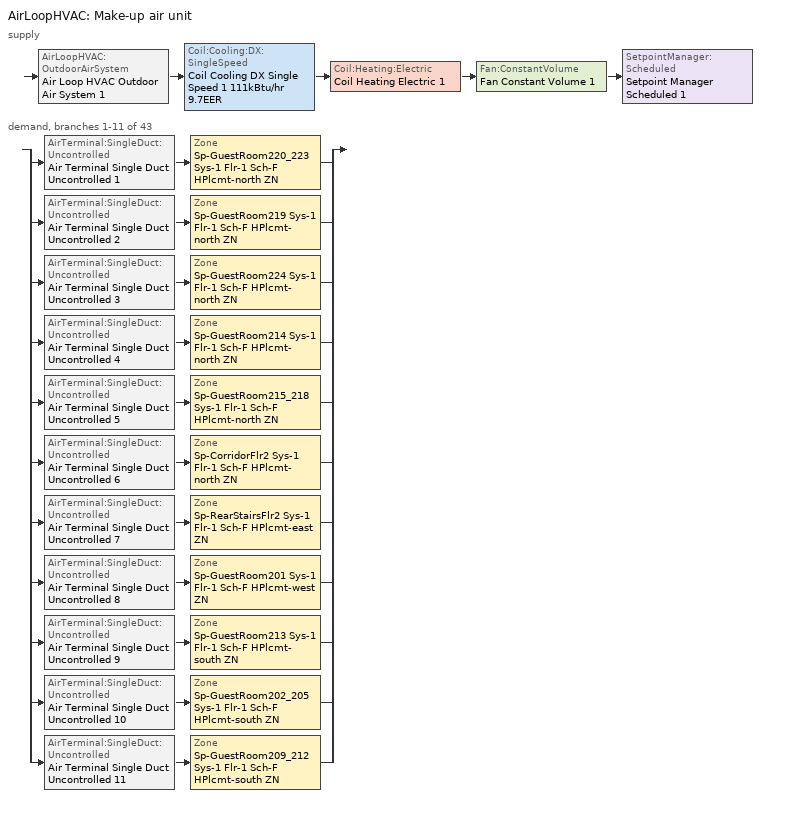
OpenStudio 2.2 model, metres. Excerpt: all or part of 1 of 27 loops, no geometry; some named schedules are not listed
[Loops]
AirLoopHVAC 'Make-up air unit'
 supply: AirLoopHVAC:OutdoorAirSystem 'Air Loop HVAC Outdoor Air System 1' > Coil:Cooling:DX:SingleSpeed 'Coil Cooling DX Single Speed 1 111kBtu/hr 9.7EER' > Coil:Heating:Electric 'Coil Heating Electric 1' > Fan:ConstantVolume 'Fan Constant Volume 1' > SetpointManager:Scheduled 'Setpoint Manager Scheduled 1'
 demand, branches 1-11 of 43: split
  | AirTerminal:SingleDuct:Uncontrolled 'Air Terminal Single Duct Uncontrolled 1' > Zone 'Sp-GuestRoom220_223 Sys-1 Flr-1 Sch-F HPlcmt-north ZN'
  | AirTerminal:SingleDuct:Uncontrolled 'Air Terminal Single Duct Uncontrolled 2' > Zone 'Sp-GuestRoom219 Sys-1 Flr-1 Sch-F HPlcmt-north ZN'
  | AirTerminal:SingleDuct:Uncontrolled 'Air Terminal Single Duct Uncontrolled 3' > Zone 'Sp-GuestRoom224 Sys-1 Flr-1 Sch-F HPlcmt-north ZN'
  | AirTerminal:SingleDuct:Uncontrolled 'Air Terminal Single Duct Uncontrolled 4' > Zone 'Sp-GuestRoom214 Sys-1 Flr-1 Sch-F HPlcmt-north ZN'
  | AirTerminal:SingleDuct:Uncontrolled 'Air Terminal Single Duct Uncontrolled 5' > Zone 'Sp-GuestRoom215_218 Sys-1 Flr-1 Sch-F HPlcmt-north ZN'
  | AirTerminal:SingleDuct:Uncontrolled 'Air Terminal Single Duct Uncontrolled 6' > Zone 'Sp-CorridorFlr2 Sys-1 Flr-1 Sch-F HPlcmt-north ZN'
  | AirTerminal:SingleDuct:Uncontrolled 'Air Terminal Single Duct Uncontrolled 7' > Zone 'Sp-RearStairsFlr2 Sys-1 Flr-1 Sch-F HPlcmt-east ZN'
  | AirTerminal:SingleDuct:Uncontrolled 'Air Terminal Single Duct Uncontrolled 8' > Zone 'Sp-GuestRoom201 Sys-1 Flr-1 Sch-F HPlcmt-west ZN'
  | AirTerminal:SingleDuct:Uncontrolled 'Air Terminal Single Duct Uncontrolled 9' > Zone 'Sp-GuestRoom213 Sys-1 Flr-1 Sch-F HPlcmt-south ZN'
  | AirTerminal:SingleDuct:Uncontrolled 'Air Terminal Single Duct Uncontrolled 10' > Zone 'Sp-GuestRoom202_205 Sys-1 Flr-1 Sch-F HPlcmt-south ZN'
  | AirTerminal:SingleDuct:Uncontrolled 'Air Terminal Single Duct Uncontrolled 11' > Zone 'Sp-GuestRoom209_212 Sys-1 Flr-1 Sch-F HPlcmt-south ZN'
[Sizing:Zone] Zone Cooling Design Supply Air Temperature Input Method=SupplyAirTemperature; Zone Cooling Design Supply Air Temperature {C}=13; Zone Cooling Design Supply Air Temperature Difference {deltaC}=11.11; Zone Heating Design Supply Air Temperature Input Method=SupplyAirTemperature; Zone Heating Design Supply Air Temperature {C}=43; Zone Heating Design Supply Air Temperature Difference {deltaC}=11.11; Zone Cooling Design Supply Air Humidity Ratio {kg-H2O/kg-air}=0.0085; Zone Heating Design Supply Air Humidity Ratio {kg-H2O/kg-air}=0.008; Zone Heating Sizing Factor=1.3; Zone Cooling Sizing Factor=1.1; Cooling Design Air Flow Method=DesignDay; Heating Design Air Flow Method=DesignDay; Account for Dedicated Outdoor Air System=No; Dedicated Outdoor Air System Control Strategy=NeutralSupplyAir; Dedicated Outdoor Air Low Setpoint Temperature for Design {C}=autosize; Dedicated Outdoor Air High Setpoint Temperature for Design {C}=autosize
Sp-GuestRoom220_223 Sys-1 Flr-1 Sch-F HPlcmt-north ZN; Sp-GuestRoom219 Sys-1 Flr-1 Sch-F HPlcmt-north ZN; Sp-GuestRoom224 Sys-1 Flr-1 Sch-F HPlcmt-north ZN; Sp-GuestRoom214 Sys-1 Flr-1 Sch-F HPlcmt-north ZN; Sp-GuestRoom215_218 Sys-1 Flr-1 Sch-F HPlcmt-north ZN; Sp-CorridorFlr2 Sys-1 Flr-1 Sch-F HPlcmt-north ZN; Sp-RearStairsFlr2 Sys-1 Flr-1 Sch-F HPlcmt-east ZN; Sp-GuestRoom201 Sys-1 Flr-1 Sch-F HPlcmt-west ZN; Sp-GuestRoom213 Sys-1 Flr-1 Sch-F HPlcmt-south ZN; Sp-GuestRoom202_205 Sys-1 Flr-1 Sch-F HPlcmt-south ZN; Sp-GuestRoom209_212 Sys-1 Flr-1 Sch-F HPlcmt-south ZN
[Zone equipment]
Sp-GuestRoom220_223 Sys-1 Flr-1 Sch-F HPlcmt-north ZN: Sp-GuestRoom220_223 Sys-1 Flr-1 Sch-F HPlcmt-north ZN PTAC, Zone HVAC Baseboard Convective Electric 1, Air Terminal Single Duct Uncontrolled 1
Sp-GuestRoom219 Sys-1 Flr-1 Sch-F HPlcmt-north ZN: Sp-GuestRoom219 Sys-1 Flr-1 Sch-F HPlcmt-north ZN PTAC, Zone HVAC Baseboard Convective Electric 2, Air Terminal Single Duct Uncontrolled 2
Sp-GuestRoom224 Sys-1 Flr-1 Sch-F HPlcmt-north ZN: Sp-GuestRoom224 Sys-1 Flr-1 Sch-F HPlcmt-north ZN PTAC, Zone HVAC Baseboard Convective Electric 3, Air Terminal Single Duct Uncontrolled 3
Sp-GuestRoom214 Sys-1 Flr-1 Sch-F HPlcmt-north ZN: Sp-GuestRoom214 Sys-1 Flr-1 Sch-F HPlcmt-north ZN PTAC, Zone HVAC Baseboard Convective Electric 4, Air Terminal Single Duct Uncontrolled 4
Sp-GuestRoom215_218 Sys-1 Flr-1 Sch-F HPlcmt-north ZN: Sp-GuestRoom215_218 Sys-1 Flr-1 Sch-F HPlcmt-north ZN PTAC, Zone HVAC Baseboard Convective Electric 5, Air Terminal Single Duct Uncontrolled 5
Sp-CorridorFlr2 Sys-1 Flr-1 Sch-F HPlcmt-north ZN: Sp-CorridorFlr2 Sys-1 Flr-1 Sch-F HPlcmt-north ZN PTAC, Zone HVAC Baseboard Convective Electric 6, Air Terminal Single Duct Uncontrolled 6
Sp-RearStairsFlr2 Sys-1 Flr-1 Sch-F HPlcmt-east ZN: Sp-RearStairsFlr2 Sys-1 Flr-1 Sch-F HPlcmt-east ZN PTAC, Zone HVAC Baseboard Convective Electric 7, Air Terminal Single Duct Uncontrolled 7
Sp-GuestRoom201 Sys-1 Flr-1 Sch-F HPlcmt-west ZN: Sp-GuestRoom201 Sys-1 Flr-1 Sch-F HPlcmt-west ZN PTAC, Zone HVAC Baseboard Convective Electric 8, Air Terminal Single Duct Uncontrolled 8
Sp-GuestRoom213 Sys-1 Flr-1 Sch-F HPlcmt-south ZN: Sp-GuestRoom213 Sys-1 Flr-1 Sch-F HPlcmt-south ZN PTAC, Zone HVAC Baseboard Convective Electric 9, Air Terminal Single Duct Uncontrolled 9
Sp-GuestRoom202_205 Sys-1 Flr-1 Sch-F HPlcmt-south ZN: Sp-GuestRoom202_205 Sys-1 Flr-1 Sch-F HPlcmt-south ZN PTAC, Zone HVAC Baseboard Convective Electric 10, Air Terminal Single Duct Uncontrolled 10
Sp-GuestRoom209_212 Sys-1 Flr-1 Sch-F HPlcmt-south ZN: Sp-GuestRoom209_212 Sys-1 Flr-1 Sch-F HPlcmt-south ZN PTAC, Zone HVAC Baseboard Convective Electric 11, Air Terminal Single Duct Uncontrolled 11
[AirLoopHVAC]
Make-up air unit: Availability Schedule=Make-up air unit Occ Sch; Availability Manager=Availability Manager Night Cycle 1; Design Supply Air Flow Rate {m3/s}=AutoSize
[Sizing:System]
Make-up air unit: Type of Load to Size On=VentilationRequirement; Design Outdoor Air Flow Rate {m3/s}=Autosize; Minimum System Air Flow Ratio=1; Preheat Design Temperature {C}=7; Preheat Design Humidity Ratio {kg-H2O/kg-Air}=0.008; Precool Design Temperature {C}=13; Precool Design Humidity Ratio {kg-H2O/kg-Air}=0.008; Central Cooling Design Supply Air Temperature {C}=13; Central Heating Design Supply Air Temperature {C}=43; Sizing Option=NonCoincident; 100% Outdoor Air in Cooling=Yes; 100% Outdoor Air in Heating=Yes; Central Cooling Design Supply Air Humidity Ratio {kg-H2O/kg-Air}=0.0085; Central Heating Design Supply Air Humidity Ratio {kg-H2O/kg-Air}=0.008; Cooling Design Air Flow Method=DesignDay; Cooling Design Air Flow Rate {m3/s}=0; Heating Design Air Flow Method=DesignDay; Heating Design Air Flow Rate {m3/s}=0; System Outdoor Air Method=ZoneSum; Zone Maximum Outdoor Air Fraction=1; Cooling Supply Air Flow Rate Per Floor Area {m3/s-m2}=0.00996765; Cooling Fraction of Autosized Cooling Supply Air Flow Rate=1; Cooling Supply Air Flow Rate Per Unit Cooling Capacity {m3/s-W}=3.94755e-05; Heating Supply Air Flow Rate Per Floor Area {m3/s-m2}=0.00996765; Heating Fraction of Autosized Heating Supply Air Flow Rate=1; Heating Fraction of Autosized Cooling Supply Air Flow Rate=1; Heating Supply Air Flow Rate Per Unit Heating Capacity {m3/s-W}=3.15882e-05; Cooling Design Capacity Method=CoolingDesignCapacity; Cooling Design Capacity {W}=autosize; Cooling Design Capacity Per Floor Area {W/m2}=234.7; Fraction of Autosized Cooling Design Capacity=1; Heating Design Capacity Method=HeatingDesignCapacity; Heating Design Capacity {W}=autosize; Heating Design Capacity Per Floor Area {W/m2}=157; Fraction of Autosized Heating Design Capacity=1; Central Cooling Capacity Control Method=OnOff
[Fan:ConstantVolume] Availability Schedule=Always On Discrete; Fan Efficiency=0.39975; Pressure Rise {Pa}=640; Maximum Flow Rate {m3/s}=AutoSize; Motor Efficiency=0.615
Fan Constant Volume 1; Fan Constant Volume 2; Fan Constant Volume 3; Fan Constant Volume 4; Fan Constant Volume 5; Fan Constant Volume 6; Fan Constant Volume 7; Fan Constant Volume 8; Fan Constant Volume 9; Fan Constant Volume 10; Fan Constant Volume 11; Fan Constant Volume 12
[Coil:Heating:Electric]
Name | Availability Schedule
Coil Heating Electric 1 | Always On Discrete
Coil Heating Electric 2; Coil Heating Electric 3; Coil Heating Electric 4; Coil Heating Electric 5; Coil Heating Electric 6; Coil Heating Electric 7; Coil Heating Electric 8; Coil Heating Electric 9; Coil Heating Electric 10; Coil Heating Electric 11; Coil Heating Electric 12 | ON_OFF_ALWAYS_OFF
[Coil:Cooling:DX:SingleSpeed] Availability Schedule=Always On Discrete; Rated Total Cooling Capacity {W}=autosize; Rated Sensible Heat Ratio=autosize; Rated Air Flow Rate {m3/s}=autosize; Rated Evaporator Fan Power Per Volume Flow Rate {W/(m3/s)}=773.3; Condenser Type=AirCooled; Evaporative Condenser Effectiveness=0; Evaporative Condenser Air Flow Rate {m3/s}=Autosize; Evaporative Condenser Pump Rated Power Consumption {W}=Autosize; Crankcase Heater Capacity {W}=0; Maximum Outdoor Dry-Bulb Temperature for Crankcase Heater Operation {C}=0; Basin Heater Capacity {W/K}=0; Basin Heater Setpoint Temperature {C}=10
Name | Rated COP {W/W} | Total Cooling Capacity Function of Temperature Curve | Total Cooling Capacity Function of Flow Fraction Curve | Energy Input Ratio Function of Temperature Curve | Energy Input Ratio Function of Flow Fraction Curve | Part Load Fraction Correlation Curve
Coil Cooling DX Single Speed 1 111kBtu/hr 9.7EER | 3.36327 | DXCOOL-NECB2011-REF-CAPFT | DXCOOL-NECB2011-REF-CAPFFLOW | DXCOOL-NECB2011-REF-COOLEIRFT | DXCOOL-NECB2011-REF-COOLEIRFFLOW | DXCOOL-NECB2011-REF-COOLPLFFPLR
Coil Cooling DX Single Speed 2 7kBtu/hr 11.0EER | 3.72683 | DXCOOL-NECB2011-REF-CAPFT 11 | DXCOOL-NECB2011-REF-CAPFFLOW 11 | DXCOOL-NECB2011-REF-COOLEIRFT 11 | DXCOOL-NECB2011-REF-COOLEIRFFLOW 11 | DXCOOL-NECB2011-REF-COOLPLFFPLR 11
Coil Cooling DX Single Speed 3 2kBtu/hr 11.0EER | 3.7225 | DXCOOL-NECB2011-REF-CAPFT 22 | DXCOOL-NECB2011-REF-CAPFFLOW 22 | DXCOOL-NECB2011-REF-COOLEIRFT 22 | DXCOOL-NECB2011-REF-COOLEIRFFLOW 22 | DXCOOL-NECB2011-REF-COOLPLFFPLR 22
Coil Cooling DX Single Speed 4 2kBtu/hr 11.0EER | 3.72258 | DXCOOL-NECB2011-REF-CAPFT 33 | DXCOOL-NECB2011-REF-CAPFFLOW 33 | DXCOOL-NECB2011-REF-COOLEIRFT 33 | DXCOOL-NECB2011-REF-COOLEIRFFLOW 33 | DXCOOL-NECB2011-REF-COOLPLFFPLR 33
Coil Cooling DX Single Speed 5 2kBtu/hr 11.0EER | 3.72246 | DXCOOL-NECB2011-REF-CAPFT 44 | DXCOOL-NECB2011-REF-CAPFFLOW 44 | DXCOOL-NECB2011-REF-COOLEIRFT 44 | DXCOOL-NECB2011-REF-COOLEIRFFLOW 44 | DXCOOL-NECB2011-REF-COOLPLFFPLR 44
Coil Cooling DX Single Speed 6 6kBtu/hr 11.0EER | 3.72656 | DXCOOL-NECB2011-REF-CAPFT 55 | DXCOOL-NECB2011-REF-CAPFFLOW 55 | DXCOOL-NECB2011-REF-COOLEIRFT 55 | DXCOOL-NECB2011-REF-COOLEIRFFLOW 55 | DXCOOL-NECB2011-REF-COOLPLFFPLR 55
Coil Cooling DX Single Speed 7 5kBtu/hr 11.0EER | 3.72533 | DXCOOL-NECB2011-REF-CAPFT 63 | DXCOOL-NECB2011-REF-CAPFFLOW 63 | DXCOOL-NECB2011-REF-COOLEIRFT 63 | DXCOOL-NECB2011-REF-COOLEIRFFLOW 63 | DXCOOL-NECB2011-REF-COOLPLFFPLR 63
Coil Cooling DX Single Speed 8 2kBtu/hr 11.0EER | 3.72267 | DXCOOL-NECB2011-REF-CAPFT 64 | DXCOOL-NECB2011-REF-CAPFFLOW 64 | DXCOOL-NECB2011-REF-COOLEIRFT 64 | DXCOOL-NECB2011-REF-COOLEIRFFLOW 64 | DXCOOL-NECB2011-REF-COOLPLFFPLR 64
Coil Cooling DX Single Speed 9 2kBtu/hr 11.0EER | 3.72276 | DXCOOL-NECB2011-REF-CAPFT 65 | DXCOOL-NECB2011-REF-CAPFFLOW 65 | DXCOOL-NECB2011-REF-COOLEIRFT 65 | DXCOOL-NECB2011-REF-COOLEIRFFLOW 65 | DXCOOL-NECB2011-REF-COOLPLFFPLR 65
Coil Cooling DX Single Speed 10 2kBtu/hr 11.0EER | 3.72237 | DXCOOL-NECB2011-REF-CAPFT 1 | DXCOOL-NECB2011-REF-CAPFFLOW 1 | DXCOOL-NECB2011-REF-COOLEIRFT 1 | DXCOOL-NECB2011-REF-COOLEIRFFLOW 1 | DXCOOL-NECB2011-REF-COOLPLFFPLR 1
Coil Cooling DX Single Speed 11 7kBtu/hr 11.0EER | 3.72675 | DXCOOL-NECB2011-REF-CAPFT 2 | DXCOOL-NECB2011-REF-CAPFFLOW 2 | DXCOOL-NECB2011-REF-COOLEIRFT 2 | DXCOOL-NECB2011-REF-COOLEIRFFLOW 2 | DXCOOL-NECB2011-REF-COOLPLFFPLR 2
Coil Cooling DX Single Speed 12 6kBtu/hr 11.0EER | 3.72606 | DXCOOL-NECB2011-REF-CAPFT 3 | DXCOOL-NECB2011-REF-CAPFFLOW 3 | DXCOOL-NECB2011-REF-COOLEIRFT 3 | DXCOOL-NECB2011-REF-COOLEIRFFLOW 3 | DXCOOL-NECB2011-REF-COOLPLFFPLR 3
[Controller:OutdoorAir]
Controller Outdoor Air 1: Minimum Outdoor Air Flow Rate {m3/s}=0; Maximum Outdoor Air Flow Rate {m3/s}=Autosize; Economizer Control Type=DifferentialEnthalpy; Economizer Control Action Type=ModulateFlow; Lockout Type=NoLockout; Minimum Limit Type=FixedMinimum; Minimum Outdoor Air Schedule=Make-up air unit Occ Sch; Controller Mechanical Ventilation=Controller Mechanical Ventilation 1; High Humidity Control=No; Heat Recovery Bypass Control Type=BypassWhenWithinEconomizerLimits
[Controller:MechanicalVentilation]
Controller Mechanical Ventilation 1: Availability Schedule=Always On Discrete; System Outdoor Air Method=ZoneSum
[AirLoopHVAC:OutdoorAirSystem]
Air Loop HVAC Outdoor Air System 1: Controller=Controller Outdoor Air 1
[SetpointManager:Scheduled]
Setpoint Manager Scheduled 1: Control Variable=Temperature; Schedule=Makeup-Air Unit Supply Air Temp
[ZoneHVAC:PackagedTerminalAirConditioner] Availability Schedule=Always On Discrete; Supply Air Flow Rate During Cooling Operation {m3/s}=Autosize; Supply Air Flow Rate During Heating Operation {m3/s}=Autosize; Supply Air Flow Rate When No Cooling or Heating is Needed {m3/s}=Autosize; Outdoor Air Flow Rate During Cooling Operation {m3/s}=Autosize; Outdoor Air Flow Rate During Heating Operation {m3/s}=Autosize; Outdoor Air Flow Rate When No Cooling or Heating is Needed {m3/s}=Autosize; Fan Placement=DrawThrough
Name | Supply Air Fan | Heating Coil | Cooling Coil
Sp-GuestRoom220_223 Sys-1 Flr-1 Sch-F HPlcmt-north ZN PTAC | Fan Constant Volume 2 | Coil Heating Electric 2 | Coil Cooling DX Single Speed 2 7kBtu/hr 11.0EER
Sp-GuestRoom219 Sys-1 Flr-1 Sch-F HPlcmt-north ZN PTAC | Fan Constant Volume 3 | Coil Heating Electric 3 | Coil Cooling DX Single Speed 3 2kBtu/hr 11.0EER
Sp-GuestRoom224 Sys-1 Flr-1 Sch-F HPlcmt-north ZN PTAC | Fan Constant Volume 4 | Coil Heating Electric 4 | Coil Cooling DX Single Speed 4 2kBtu/hr 11.0EER
Sp-GuestRoom214 Sys-1 Flr-1 Sch-F HPlcmt-north ZN PTAC | Fan Constant Volume 5 | Coil Heating Electric 5 | Coil Cooling DX Single Speed 5 2kBtu/hr 11.0EER
Sp-GuestRoom215_218 Sys-1 Flr-1 Sch-F HPlcmt-north ZN PTAC | Fan Constant Volume 6 | Coil Heating Electric 6 | Coil Cooling DX Single Speed 6 6kBtu/hr 11.0EER
Sp-CorridorFlr2 Sys-1 Flr-1 Sch-F HPlcmt-north ZN PTAC | Fan Constant Volume 7 | Coil Heating Electric 7 | Coil Cooling DX Single Speed 7 5kBtu/hr 11.0EER
Sp-RearStairsFlr2 Sys-1 Flr-1 Sch-F HPlcmt-east ZN PTAC | Fan Constant Volume 8 | Coil Heating Electric 8 | Coil Cooling DX Single Speed 8 2kBtu/hr 11.0EER
Sp-GuestRoom201 Sys-1 Flr-1 Sch-F HPlcmt-west ZN PTAC | Fan Constant Volume 9 | Coil Heating Electric 9 | Coil Cooling DX Single Speed 9 2kBtu/hr 11.0EER
Sp-GuestRoom213 Sys-1 Flr-1 Sch-F HPlcmt-south ZN PTAC | Fan Constant Volume 10 | Coil Heating Electric 10 | Coil Cooling DX Single Speed 10 2kBtu/hr 11.0EER
Sp-GuestRoom202_205 Sys-1 Flr-1 Sch-F HPlcmt-south ZN PTAC | Fan Constant Volume 11 | Coil Heating Electric 11 | Coil Cooling DX Single Speed 11 7kBtu/hr 11.0EER
Sp-GuestRoom209_212 Sys-1 Flr-1 Sch-F HPlcmt-south ZN PTAC | Fan Constant Volume 12 | Coil Heating Electric 12 | Coil Cooling DX Single Speed 12 6kBtu/hr 11.0EER
[ZoneHVAC:Baseboard:Convective:Electric] Availability Schedule=Always On Discrete; Nominal Capacity {W}=autosize; Efficiency=1
Zone HVAC Baseboard Convective Electric 1; Zone HVAC Baseboard Convective Electric 2; Zone HVAC Baseboard Convective Electric 3; Zone HVAC Baseboard Convective Electric 4; Zone HVAC Baseboard Convective Electric 5; Zone HVAC Baseboard Convective Electric 6; Zone HVAC Baseboard Convective Electric 7; Zone HVAC Baseboard Convective Electric 8; Zone HVAC Baseboard Convective Electric 9; Zone HVAC Baseboard Convective Electric 10; Zone HVAC Baseboard Convective Electric 11
[AirTerminal:SingleDuct:Uncontrolled] Availability Schedule=Always On Discrete; Maximum Air Flow Rate {m3/s}=AutoSize
Air Terminal Single Duct Uncontrolled 1; Air Terminal Single Duct Uncontrolled 2; Air Terminal Single Duct Uncontrolled 3; Air Terminal Single Duct Uncontrolled 4; Air Terminal Single Duct Uncontrolled 5; Air Terminal Single Duct Uncontrolled 6; Air Terminal Single Duct Uncontrolled 7; Air Terminal Single Duct Uncontrolled 8; Air Terminal Single Duct Uncontrolled 9; Air Terminal Single Duct Uncontrolled 10; Air Terminal Single Duct Uncontrolled 11
[AvailabilityManager:NightCycle]
Availability Manager Night Cycle 1: Control Type=CycleOnAny; Thermostat Tolerance {deltaC}=1; Cycling Run Time {s}=3600
[Schedule:Ruleset]
Name | Default Day Schedule | Summer Design Day Schedule | Winter Design Day Schedule
ON_OFF_ALWAYS_OFF | Schedule Day 3
Makeup-Air Unit Supply Air Temp | Makeup Air Unit Supply Air Temp Default
Make-up air unit Occ Sch | Make-up air unit Occ Sch Default | Make-up air unit Occ Sch Summer Design Day | Make-up air unit Occ Sch Winter Design Day
[Schedule:Day]
Schedule Day 3: 1, 0, 0, 2, 0, 0, 3, 0, 0, 4, 0, 0, 5, 0, 0, 6, 0, 0, 7, 0, 0, 8, 0, 0, 9, 0, 0, 10, 0, 0, 11, 0, 0, 12, 0, 0, 13, 0, 0, 14, 0, 0, 15, 0, 0, 16, 0, 0, 17, 0, 0, 18, 0, 0, 19, 0, 0, 20, 0, 0, 21, 0, 0, 22, 0, 0, 23, 0, 0, 24, 0, 0
Make-up air unit Occ Sch Default; Make-up air unit Occ Sch Winter Design Day; Make-up air unit Occ Sch Summer Design Day: 24, 0, 1
[Schedule:Rule] Schedule Ruleset=Make-up air unit Occ Sch; Date Specification Type=DateRange; Start Month=1; Start Day=1; End Month=12
Make-up air unit Occ Sch Monday Rule: Rule Order=6; Day Schedule=Make-up air unit Occ Sch Monday; Apply Monday=Yes; End Day=25
Make-up air unit Occ Sch Tuesday Rule: Rule Order=5; Day Schedule=Make-up air unit Occ Sch Tuesday; End Day=26; Apply Tuesday=Yes
Make-up air unit Occ Sch Wednesday Rule: Rule Order=4; Day Schedule=Make-up air unit Occ Sch Wednesday; End Day=27; Apply Wednesday=Yes
Make-up air unit Occ Sch Thursday Rule: Rule Order=3; Day Schedule=Make-up air unit Occ Sch Thursday; End Day=28; Apply Thursday=Yes
Make-up air unit Occ Sch Friday Rule: Rule Order=2; Day Schedule=Make-up air unit Occ Sch Friday; End Day=29; Apply Friday=Yes
Make-up air unit Occ Sch Saturday Rule: Rule Order=1; Day Schedule=Make-up air unit Occ Sch Saturday; End Day=30; Apply Saturday=Yes
Make-up air unit Occ Sch Sunday Rule: Rule Order=0; Day Schedule=Make-up air unit Occ Sch Sunday; End Day=31; Apply Sunday=Yes
[Schedule:Constant]
Always On Discrete: Value=1
[Curve:Biquadratic] Minimum Value of x=13; Maximum Value of x=24; Minimum Value of y=24; Maximum Value of y=46
Name | Coefficient1 Constant | Coefficient2 x | Coefficient3 x**2 | Coefficient4 y | Coefficient5 y**2 | Coefficient6 x*y
DXCOOL-NECB2011-REF-CAPFT; DXCOOL-NECB2011-REF-CAPFT 1; DXCOOL-NECB2011-REF-CAPFT 2; DXCOOL-NECB2011-REF-CAPFT 3; DXCOOL-NECB2011-REF-CAPFT 11; DXCOOL-NECB2011-REF-CAPFT 22; DXCOOL-NECB2011-REF-CAPFT 33; DXCOOL-NECB2011-REF-CAPFT 44; DXCOOL-NECB2011-REF-CAPFT 55; DXCOOL-NECB2011-REF-CAPFT 63; DXCOOL-NECB2011-REF-CAPFT 64; DXCOOL-NECB2011-REF-CAPFT 65 | 0.867905 | 0.0142459 | 0.00055436 | -0.0075575 | 3.3e-05 | -0.0001918
DXCOOL-NECB2011-REF-COOLEIRFT; DXCOOL-NECB2011-REF-COOLEIRFT 1; DXCOOL-NECB2011-REF-COOLEIRFT 2; DXCOOL-NECB2011-REF-COOLEIRFT 3; DXCOOL-NECB2011-REF-COOLEIRFT 11; DXCOOL-NECB2011-REF-COOLEIRFT 22; DXCOOL-NECB2011-REF-COOLEIRFT 33; DXCOOL-NECB2011-REF-COOLEIRFT 44; DXCOOL-NECB2011-REF-COOLEIRFT 55; DXCOOL-NECB2011-REF-COOLEIRFT 63; DXCOOL-NECB2011-REF-COOLEIRFT 64; DXCOOL-NECB2011-REF-COOLEIRFT 65 | 0.116936 | 0.0284933 | -0.0004112 | 0.0214108 | 0.00016103 | -0.0006791
[Curve:Quadratic] Coefficient1 Constant=1; Coefficient2 x=0; Coefficient3 x**2=0; Minimum Value of x=0; Maximum Value of x=1
DXCOOL-NECB2011-REF-CAPFFLOW; DXCOOL-NECB2011-REF-COOLEIRFFLOW; DXCOOL-NECB2011-REF-CAPFFLOW 1; DXCOOL-NECB2011-REF-COOLEIRFFLOW 1; DXCOOL-NECB2011-REF-CAPFFLOW 2; DXCOOL-NECB2011-REF-COOLEIRFFLOW 2; DXCOOL-NECB2011-REF-CAPFFLOW 3; DXCOOL-NECB2011-REF-COOLEIRFFLOW 3; DXCOOL-NECB2011-REF-CAPFFLOW 11; DXCOOL-NECB2011-REF-COOLEIRFFLOW 11; DXCOOL-NECB2011-REF-CAPFFLOW 22; DXCOOL-NECB2011-REF-COOLEIRFFLOW 22; DXCOOL-NECB2011-REF-CAPFFLOW 33; DXCOOL-NECB2011-REF-COOLEIRFFLOW 33; DXCOOL-NECB2011-REF-CAPFFLOW 44; DXCOOL-NECB2011-REF-COOLEIRFFLOW 44; DXCOOL-NECB2011-REF-CAPFFLOW 55; DXCOOL-NECB2011-REF-COOLEIRFFLOW 55; DXCOOL-NECB2011-REF-CAPFFLOW 63; DXCOOL-NECB2011-REF-COOLEIRFFLOW 63; DXCOOL-NECB2011-REF-CAPFFLOW 64; DXCOOL-NECB2011-REF-COOLEIRFFLOW 64; DXCOOL-NECB2011-REF-CAPFFLOW 65; DXCOOL-NECB2011-REF-COOLEIRFFLOW 65
[Curve:Cubic] Coefficient1 Constant=0.0277; Coefficient2 x=4.9151; Coefficient3 x**2=-8.184; Coefficient4 x**3=4.2702; Minimum Value of x=0.7; Maximum Value of x=1
DXCOOL-NECB2011-REF-COOLPLFFPLR; DXCOOL-NECB2011-REF-COOLPLFFPLR 1; DXCOOL-NECB2011-REF-COOLPLFFPLR 2; DXCOOL-NECB2011-REF-COOLPLFFPLR 3; DXCOOL-NECB2011-REF-COOLPLFFPLR 11; DXCOOL-NECB2011-REF-COOLPLFFPLR 22; DXCOOL-NECB2011-REF-COOLPLFFPLR 33; DXCOOL-NECB2011-REF-COOLPLFFPLR 44; DXCOOL-NECB2011-REF-COOLPLFFPLR 55; DXCOOL-NECB2011-REF-COOLPLFFPLR 63; DXCOOL-NECB2011-REF-COOLPLFFPLR 64; DXCOOL-NECB2011-REF-COOLPLFFPLR 65
